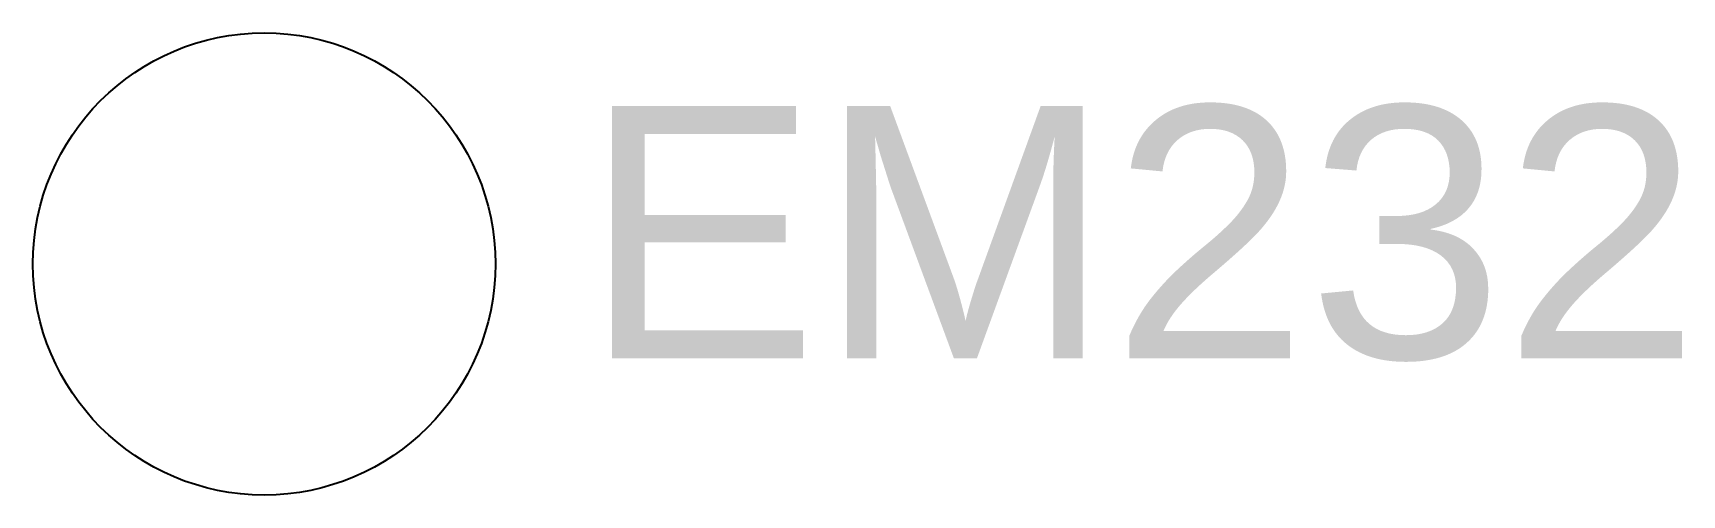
# Model space of a CAD drawing. Header units: metres. Extents: x 10961 to 11157, y -7337 to -7282.
import ezdxf

# ---------------------------------------------------------------- set-up
doc = ezdxf.new("R2010")
doc.units = ezdxf.units.M
doc.header["$LTSCALE"] = 0.0125
doc.layers.add('CODICE EMERGENZE', color=190, linetype='Continuous')
doc.layers.add('LAMPADE DI EMERGENZA', color=3, linetype='Continuous')
doc.styles.add('ducale_200', font='arial.ttf', dxfattribs={"height": 1})

msp = doc.modelspace()

# ---------------------------------------------------------------- linework, layer by layer
at = {"layer": 'LAMPADE DI EMERGENZA', "color": 5}
msp.add_circle((10988.7, -7309.1), 27.49, dxfattribs=at)

# ---------------------------------------------------------------- texts
at = {"layer": 'CODICE EMERGENZE', "style": 'ducale_200'}
msp.add_text('EM232', height=30, dxfattribs=at).set_placement((11026.61, -7320.32))

doc.saveas('drawing.dxf')
